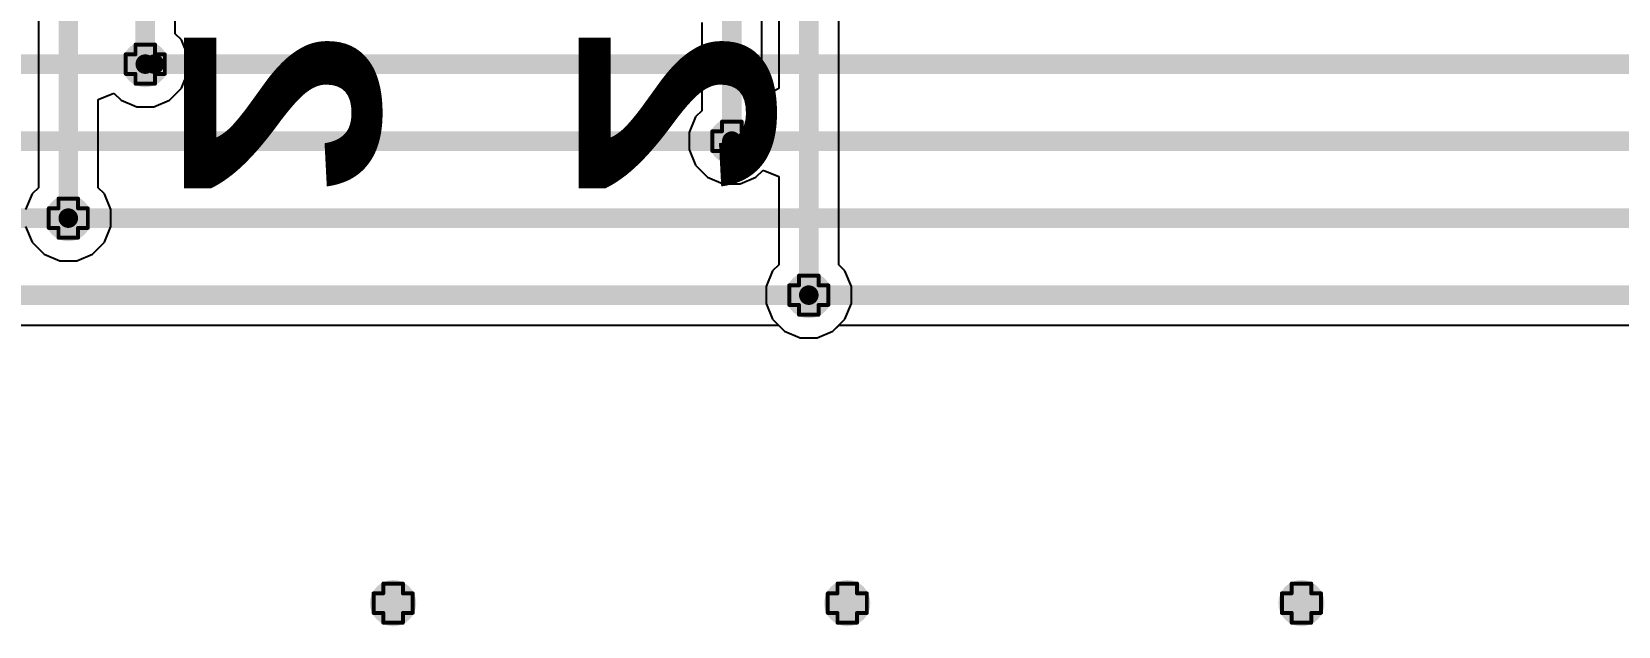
# Model space of a CAD drawing. Header units: inches. Extents: x -0.1 to 10.2, y 0 to 6.5.
# Drawn here: x 3.107 to 3.918, y 1.071 to 1.375 of the extents above; entities that cross this region are included whole.
import ezdxf

# ---------------------------------------------------------------- set-up
doc = ezdxf.new("R2010")
doc.units = ezdxf.units.IN
doc.header["$MEASUREMENT"] = 0
for name, color, linetype in [('Bottom Layer', 5, 'Continuous'), ('Bottom Overlay', 54, 'Continuous'), ('Drill Drawing', 1, 'Continuous'), ('Top Layer', 1, 'Continuous'), ('Via Holes', 16, 'Continuous')]:
    doc.layers.add(name, color=color, linetype=linetype)
doc.styles.add('Arial Black_Bold', font='', dxfattribs={"height": 0.2})
doc.styles.get('Arial Black_Bold').set_extended_font_data('Arial Black', bold=True)

msp = doc.modelspace()

# ---------------------------------------------------------------- hatches: boundary and pattern name
at = {"layer": 'Bottom Layer'}
h = msp.add_hatch(color=5, dxfattribs=at)
edge = h.paths.add_edge_path()
edge.add_arc((3.16457, 1.35827), 0.01181, 0, 360)
h = msp.add_hatch(color=5, dxfattribs=at)
edge = h.paths.add_edge_path()
edge.add_arc((3.46457, 1.3189), 0.01181, 0, 360)
h = msp.add_hatch(color=5, dxfattribs=at)
edge = h.paths.add_edge_path()
edge.add_arc((3.1252, 1.27953), 0.01181, 0, 360)
h = msp.add_hatch(color=5, dxfattribs=at)
edge = h.paths.add_edge_path()
edge.add_arc((3.50394, 1.24016), 0.01181, 0, 360)
h = msp.add_hatch(color=5, dxfattribs=at)
edge = h.paths.add_edge_path()
edge.add_arc((3.29134, 1.08268), 0.01181, 0, 360)
h = msp.add_hatch(color=5, dxfattribs=at)
edge = h.paths.add_edge_path()
edge.add_arc((3.52362, 1.08268), 0.01181, 0, 360)
h = msp.add_hatch(color=5, dxfattribs=at)
edge = h.paths.add_edge_path()
edge.add_arc((3.75591, 1.08268), 0.01181, 0, 360)
at = {"layer": 'Top Layer'}
h = msp.add_hatch(color=1, dxfattribs=at)
edge = h.paths.add_edge_path()
edge.add_arc((3.16457, 1.35827), 0.01181, 0, 360)
h = msp.add_hatch(color=1, dxfattribs=at)
edge = h.paths.add_edge_path()
edge.add_arc((3.46457, 1.3189), 0.01181, 0, 360)
h = msp.add_hatch(color=1, dxfattribs=at)
edge = h.paths.add_edge_path()
edge.add_arc((3.1252, 1.27953), 0.01181, 0, 360)
h = msp.add_hatch(color=1, dxfattribs=at)
edge = h.paths.add_edge_path()
edge.add_arc((3.50394, 1.24016), 0.01181, 0, 360)
h = msp.add_hatch(color=1, dxfattribs=at)
edge = h.paths.add_edge_path()
edge.add_arc((3.29134, 1.08268), 0.01181, 0, 360)
h = msp.add_hatch(color=1, dxfattribs=at)
edge = h.paths.add_edge_path()
edge.add_arc((3.52362, 1.08268), 0.01181, 0, 360)
h = msp.add_hatch(color=1, dxfattribs=at)
edge = h.paths.add_edge_path()
edge.add_arc((3.75591, 1.08268), 0.01181, 0, 360)
at = {"layer": 'Via Holes'}
h = msp.add_hatch(color=7, dxfattribs=at)
edge = h.paths.add_edge_path()
edge.add_arc((3.16457, 1.35827), 0.00591, 0, 360)
h = msp.add_hatch(color=7, dxfattribs=at)
edge = h.paths.add_edge_path()
edge.add_arc((3.46457, 1.3189), 0.00591, 0, 360)
h = msp.add_hatch(color=7, dxfattribs=at)
edge = h.paths.add_edge_path()
edge.add_arc((3.1252, 1.27953), 0.00591, 0, 360)
h = msp.add_hatch(color=7, dxfattribs=at)
edge = h.paths.add_edge_path()
edge.add_arc((3.50394, 1.24016), 0.00591, 0, 360)
h = msp.add_hatch(color=7, dxfattribs=at)
edge = h.paths.add_edge_path()
edge.add_arc((3.29134, 1.08268), 0.00591, 0, 360)
h = msp.add_hatch(color=7, dxfattribs=at)
edge = h.paths.add_edge_path()
edge.add_arc((3.52362, 1.08268), 0.00591, 0, 360)
h = msp.add_hatch(color=7, dxfattribs=at)
edge = h.paths.add_edge_path()
edge.add_arc((3.75591, 1.08268), 0.00591, 0, 360)

# ---------------------------------------------------------------- linework, layer by layer
at = {"layer": 'Bottom Layer'}
for p, q in [((3.1099, 1.88583), (3.1099, 1.29508)), ((3.48864, 1.88583), (3.48864, 1.34576)), ((3.51923, 1.25571), (3.51923, 1.88583)), ((3.47986, 1.342), (3.47986, 1.78346)), ((3.17986, 1.37382), (3.17986, 1.41892)), ((3.44927, 1.37955), (3.44927, 1.33445)), ((3.18306, 1.37062), (3.17986, 1.37382)), ((3.18638, 1.36261), (3.18306, 1.37062)), ((3.18638, 1.35393), (3.18638, 1.36261)), ((3.18306, 1.34591), (3.18638, 1.35393)), ((3.14049, 1.34018), (3.14849, 1.3435)), ((3.14049, 1.29508), (3.14049, 1.34018)), ((3.14849, 1.3435), (3.15221, 1.33978)), ((3.15221, 1.33978), (3.16023, 1.33646)), ((3.16891, 1.33646), (3.17692, 1.33978)), ((3.17692, 1.33978), (3.18306, 1.34591)), ((3.48064, 1.34148), (3.47986, 1.342)), ((3.48864, 1.34576), (3.48064, 1.34148)), ((3.16023, 1.33646), (3.16891, 1.33646)), ((3.44608, 1.33125), (3.44276, 1.32324)), ((3.44927, 1.33445), (3.44608, 1.33125)), ((3.44276, 1.32324), (3.44276, 1.31456)), ((3.44276, 1.31456), (3.44608, 1.30654)), ((3.44608, 1.30654), (3.45221, 1.30041)), ((3.45221, 1.30041), (3.46023, 1.29709)), ((3.4689, 1.29709), (3.47692, 1.30041)), ((3.47692, 1.30041), (3.48064, 1.30413)), ((3.48064, 1.30413), (3.48864, 1.30081)), ((3.48864, 1.30081), (3.48864, 1.25571)), ((3.10671, 1.29188), (3.10339, 1.28387)), ((3.1099, 1.29508), (3.10671, 1.29188)), ((3.14369, 1.29188), (3.14049, 1.29508)), ((3.14701, 1.28387), (3.14369, 1.29188)), ((3.46023, 1.29709), (3.4689, 1.29709)), ((3.14701, 1.27519), (3.14701, 1.28387)), ((3.10339, 1.27519), (3.10671, 1.26717)), ((3.14369, 1.26717), (3.14701, 1.27519)), ((3.10671, 1.26717), (3.11284, 1.26104)), ((3.13755, 1.26104), (3.14369, 1.26717)), ((3.11284, 1.26104), (3.12086, 1.25772)), ((3.12954, 1.25772), (3.13755, 1.26104)), ((3.12086, 1.25772), (3.12954, 1.25772)), ((3.48545, 1.25251), (3.48213, 1.2445)), ((3.48864, 1.25571), (3.48545, 1.25251)), ((3.52243, 1.25251), (3.51923, 1.25571)), ((3.52575, 1.2445), (3.52243, 1.25251)), ((3.48213, 1.2445), (3.48213, 1.23582)), ((3.52575, 1.23582), (3.52575, 1.2445)), ((3.48213, 1.23582), (3.48545, 1.2278)), ((3.52243, 1.2278), (3.52575, 1.23582)), ((3.48545, 1.2278), (3.49158, 1.22167)), ((3.51629, 1.22167), (3.52243, 1.2278)), ((3.49158, 1.22167), (3.4996, 1.21835)), ((3.4996, 1.21835), (3.50828, 1.21835)), ((3.50828, 1.21835), (3.51629, 1.22167))]:
    msp.add_line(p, q, dxfattribs=at)
for points in [[(3.1252, 1.27953, 0.01, 0.01, 0), (3.1252, 1.88583, 0.01, 0.01, 0)], [(3.50394, 1.24016, 0.01, 0.01, 0), (3.50394, 1.88583, 0.01, 0.01, 0)], [(3.16457, 1.35827, 0.01, 0.01, 0), (3.16457, 1.78346, 0.01, 0.01, 0)], [(3.46457, 1.3189, 0.01, 0.01, 0), (3.46457, 1.78346, 0.01, 0.01, 0)]]:
    msp.add_lwpolyline(points, format="xyseb", dxfattribs=at)
for points in [[(3.16207, 1.35827, 0.005, 0.005, 1), (3.16707, 1.35827, 0.005, 0.005, 1)], [(3.46207, 1.3189, 0.005, 0.005, 1), (3.46707, 1.3189, 0.005, 0.005, 1)], [(3.1227, 1.27953, 0.005, 0.005, 1), (3.1277, 1.27953, 0.005, 0.005, 1)], [(3.50144, 1.24016, 0.005, 0.005, 1), (3.50644, 1.24016, 0.005, 0.005, 1)]]:
    msp.add_lwpolyline(points, format="xyseb", close=True, dxfattribs=at)
at = {"layer": 'Drill Drawing'}
for points in [[(3.15457, 1.35327, 0.002, 0.002, 0), (3.15457, 1.36327, 0.002, 0.002, 0)], [(3.15457, 1.36327, 0.002, 0.002, 0), (3.15957, 1.36327, 0.002, 0.002, 0)], [(3.15957, 1.36327, 0.002, 0.002, 0), (3.15957, 1.36827, 0.002, 0.002, 0)], [(3.15957, 1.36827, 0.002, 0.002, 0), (3.16957, 1.36827, 0.002, 0.002, 0)], [(3.16957, 1.36327, 0.002, 0.002, 0), (3.16957, 1.36827, 0.002, 0.002, 0)], [(3.16957, 1.36327, 0.002, 0.002, 0), (3.17457, 1.36327, 0.002, 0.002, 0)], [(3.17457, 1.35327, 0.002, 0.002, 0), (3.17457, 1.36327, 0.002, 0.002, 0)], [(3.15457, 1.35327, 0.002, 0.002, 0), (3.15957, 1.35327, 0.002, 0.002, 0)], [(3.15957, 1.34827, 0.002, 0.002, 0), (3.15957, 1.35327, 0.002, 0.002, 0)], [(3.15957, 1.34827, 0.002, 0.002, 0), (3.16957, 1.34827, 0.002, 0.002, 0)], [(3.16957, 1.35327, 0.002, 0.002, 0), (3.17457, 1.35327, 0.002, 0.002, 0)], [(3.16957, 1.34827, 0.002, 0.002, 0), (3.16957, 1.35327, 0.002, 0.002, 0)], [(3.45457, 1.3139, 0.002, 0.002, 0), (3.45457, 1.3239, 0.002, 0.002, 0)], [(3.45457, 1.3239, 0.002, 0.002, 0), (3.45957, 1.3239, 0.002, 0.002, 0)], [(3.45957, 1.3239, 0.002, 0.002, 0), (3.45957, 1.3289, 0.002, 0.002, 0)], [(3.45957, 1.3289, 0.002, 0.002, 0), (3.46957, 1.3289, 0.002, 0.002, 0)], [(3.46957, 1.3239, 0.002, 0.002, 0), (3.46957, 1.3289, 0.002, 0.002, 0)], [(3.46957, 1.3239, 0.002, 0.002, 0), (3.47457, 1.3239, 0.002, 0.002, 0)], [(3.47457, 1.3139, 0.002, 0.002, 0), (3.47457, 1.3239, 0.002, 0.002, 0)], [(3.45457, 1.3139, 0.002, 0.002, 0), (3.45957, 1.3139, 0.002, 0.002, 0)], [(3.45957, 1.3089, 0.002, 0.002, 0), (3.45957, 1.3139, 0.002, 0.002, 0)], [(3.46957, 1.3139, 0.002, 0.002, 0), (3.47457, 1.3139, 0.002, 0.002, 0)], [(3.46957, 1.3089, 0.002, 0.002, 0), (3.46957, 1.3139, 0.002, 0.002, 0)], [(3.45957, 1.3089, 0.002, 0.002, 0), (3.46957, 1.3089, 0.002, 0.002, 0)], [(3.1202, 1.28453, 0.002, 0.002, 0), (3.1202, 1.28953, 0.002, 0.002, 0)], [(3.1202, 1.28953, 0.002, 0.002, 0), (3.1302, 1.28953, 0.002, 0.002, 0)], [(3.1302, 1.28453, 0.002, 0.002, 0), (3.1302, 1.28953, 0.002, 0.002, 0)], [(3.1152, 1.27453, 0.002, 0.002, 0), (3.1152, 1.28453, 0.002, 0.002, 0)], [(3.1152, 1.28453, 0.002, 0.002, 0), (3.1202, 1.28453, 0.002, 0.002, 0)], [(3.1302, 1.28453, 0.002, 0.002, 0), (3.1352, 1.28453, 0.002, 0.002, 0)], [(3.1352, 1.27453, 0.002, 0.002, 0), (3.1352, 1.28453, 0.002, 0.002, 0)], [(3.1152, 1.27453, 0.002, 0.002, 0), (3.1202, 1.27453, 0.002, 0.002, 0)], [(3.1202, 1.26953, 0.002, 0.002, 0), (3.1202, 1.27453, 0.002, 0.002, 0)], [(3.1302, 1.27453, 0.002, 0.002, 0), (3.1352, 1.27453, 0.002, 0.002, 0)], [(3.1302, 1.26953, 0.002, 0.002, 0), (3.1302, 1.27453, 0.002, 0.002, 0)], [(3.1202, 1.26953, 0.002, 0.002, 0), (3.1302, 1.26953, 0.002, 0.002, 0)], [(3.49894, 1.24516, 0.002, 0.002, 0), (3.49894, 1.25016, 0.002, 0.002, 0)], [(3.49894, 1.25016, 0.002, 0.002, 0), (3.50894, 1.25016, 0.002, 0.002, 0)], [(3.50894, 1.24516, 0.002, 0.002, 0), (3.50894, 1.25016, 0.002, 0.002, 0)], [(3.49394, 1.23516, 0.002, 0.002, 0), (3.49394, 1.24516, 0.002, 0.002, 0)], [(3.49394, 1.24516, 0.002, 0.002, 0), (3.49894, 1.24516, 0.002, 0.002, 0)], [(3.50894, 1.24516, 0.002, 0.002, 0), (3.51394, 1.24516, 0.002, 0.002, 0)], [(3.51394, 1.23516, 0.002, 0.002, 0), (3.51394, 1.24516, 0.002, 0.002, 0)], [(3.49394, 1.23516, 0.002, 0.002, 0), (3.49894, 1.23516, 0.002, 0.002, 0)], [(3.49894, 1.23016, 0.002, 0.002, 0), (3.49894, 1.23516, 0.002, 0.002, 0)], [(3.50894, 1.23516, 0.002, 0.002, 0), (3.51394, 1.23516, 0.002, 0.002, 0)], [(3.50894, 1.23016, 0.002, 0.002, 0), (3.50894, 1.23516, 0.002, 0.002, 0)], [(3.49894, 1.23016, 0.002, 0.002, 0), (3.50894, 1.23016, 0.002, 0.002, 0)], [(3.28134, 1.07768, 0.002, 0.002, 0), (3.28134, 1.08768, 0.002, 0.002, 0)], [(3.28134, 1.08768, 0.002, 0.002, 0), (3.28634, 1.08768, 0.002, 0.002, 0)], [(3.28634, 1.08768, 0.002, 0.002, 0), (3.28634, 1.09268, 0.002, 0.002, 0)], [(3.28634, 1.09268, 0.002, 0.002, 0), (3.29634, 1.09268, 0.002, 0.002, 0)], [(3.29634, 1.08768, 0.002, 0.002, 0), (3.29634, 1.09268, 0.002, 0.002, 0)], [(3.29634, 1.08768, 0.002, 0.002, 0), (3.30134, 1.08768, 0.002, 0.002, 0)], [(3.30134, 1.07768, 0.002, 0.002, 0), (3.30134, 1.08768, 0.002, 0.002, 0)], [(3.51362, 1.07768, 0.002, 0.002, 0), (3.51362, 1.08768, 0.002, 0.002, 0)], [(3.51362, 1.08768, 0.002, 0.002, 0), (3.51862, 1.08768, 0.002, 0.002, 0)], [(3.51862, 1.08768, 0.002, 0.002, 0), (3.51862, 1.09268, 0.002, 0.002, 0)], [(3.51862, 1.09268, 0.002, 0.002, 0), (3.52862, 1.09268, 0.002, 0.002, 0)], [(3.52862, 1.08768, 0.002, 0.002, 0), (3.52862, 1.09268, 0.002, 0.002, 0)], [(3.52862, 1.08768, 0.002, 0.002, 0), (3.53362, 1.08768, 0.002, 0.002, 0)], [(3.53362, 1.07768, 0.002, 0.002, 0), (3.53362, 1.08768, 0.002, 0.002, 0)], [(3.74591, 1.07768, 0.002, 0.002, 0), (3.74591, 1.08768, 0.002, 0.002, 0)], [(3.74591, 1.08768, 0.002, 0.002, 0), (3.75091, 1.08768, 0.002, 0.002, 0)], [(3.75091, 1.08768, 0.002, 0.002, 0), (3.75091, 1.09268, 0.002, 0.002, 0)], [(3.75091, 1.09268, 0.002, 0.002, 0), (3.76091, 1.09268, 0.002, 0.002, 0)], [(3.76091, 1.08768, 0.002, 0.002, 0), (3.76091, 1.09268, 0.002, 0.002, 0)], [(3.76091, 1.08768, 0.002, 0.002, 0), (3.76591, 1.08768, 0.002, 0.002, 0)], [(3.76591, 1.07768, 0.002, 0.002, 0), (3.76591, 1.08768, 0.002, 0.002, 0)], [(3.28134, 1.07768, 0.002, 0.002, 0), (3.28634, 1.07768, 0.002, 0.002, 0)], [(3.28634, 1.07268, 0.002, 0.002, 0), (3.28634, 1.07768, 0.002, 0.002, 0)], [(3.28634, 1.07268, 0.002, 0.002, 0), (3.29634, 1.07268, 0.002, 0.002, 0)], [(3.29634, 1.07768, 0.002, 0.002, 0), (3.30134, 1.07768, 0.002, 0.002, 0)], [(3.29634, 1.07268, 0.002, 0.002, 0), (3.29634, 1.07768, 0.002, 0.002, 0)], [(3.51362, 1.07768, 0.002, 0.002, 0), (3.51862, 1.07768, 0.002, 0.002, 0)], [(3.51862, 1.07268, 0.002, 0.002, 0), (3.51862, 1.07768, 0.002, 0.002, 0)], [(3.51862, 1.07268, 0.002, 0.002, 0), (3.52862, 1.07268, 0.002, 0.002, 0)], [(3.52862, 1.07768, 0.002, 0.002, 0), (3.53362, 1.07768, 0.002, 0.002, 0)], [(3.52862, 1.07268, 0.002, 0.002, 0), (3.52862, 1.07768, 0.002, 0.002, 0)], [(3.74591, 1.07768, 0.002, 0.002, 0), (3.75091, 1.07768, 0.002, 0.002, 0)], [(3.75091, 1.07268, 0.002, 0.002, 0), (3.75091, 1.07768, 0.002, 0.002, 0)], [(3.75091, 1.07268, 0.002, 0.002, 0), (3.76091, 1.07268, 0.002, 0.002, 0)], [(3.76091, 1.07768, 0.002, 0.002, 0), (3.76591, 1.07768, 0.002, 0.002, 0)], [(3.76091, 1.07268, 0.002, 0.002, 0), (3.76091, 1.07768, 0.002, 0.002, 0)]]:
    msp.add_lwpolyline(points, format="xyseb", dxfattribs=at)
for points in [[(3.15407, 1.36327, 0.001, 0.001, 1), (3.15507, 1.36327, 0.001, 0.001, 1)], [(3.15407, 1.36327, 0.001, 0.001, 1), (3.15507, 1.36327, 0.001, 0.001, 1)], [(3.15907, 1.36827, 0.001, 0.001, 1), (3.16007, 1.36827, 0.001, 0.001, 1)], [(3.15907, 1.36827, 0.001, 0.001, 1), (3.16007, 1.36827, 0.001, 0.001, 1)], [(3.15907, 1.36327, 0.001, 0.001, 1), (3.16007, 1.36327, 0.001, 0.001, 1)], [(3.15907, 1.36327, 0.001, 0.001, 1), (3.16007, 1.36327, 0.001, 0.001, 1)], [(3.16907, 1.36827, 0.001, 0.001, 1), (3.17007, 1.36827, 0.001, 0.001, 1)], [(3.16907, 1.36827, 0.001, 0.001, 1), (3.17007, 1.36827, 0.001, 0.001, 1)], [(3.16907, 1.36327, 0.001, 0.001, 1), (3.17007, 1.36327, 0.001, 0.001, 1)], [(3.16907, 1.36327, 0.001, 0.001, 1), (3.17007, 1.36327, 0.001, 0.001, 1)], [(3.17407, 1.36327, 0.001, 0.001, 1), (3.17507, 1.36327, 0.001, 0.001, 1)], [(3.17407, 1.36327, 0.001, 0.001, 1), (3.17507, 1.36327, 0.001, 0.001, 1)], [(3.15407, 1.35327, 0.001, 0.001, 1), (3.15507, 1.35327, 0.001, 0.001, 1)], [(3.15407, 1.35327, 0.001, 0.001, 1), (3.15507, 1.35327, 0.001, 0.001, 1)], [(3.15907, 1.35327, 0.001, 0.001, 1), (3.16007, 1.35327, 0.001, 0.001, 1)], [(3.15907, 1.35327, 0.001, 0.001, 1), (3.16007, 1.35327, 0.001, 0.001, 1)], [(3.15907, 1.34827, 0.001, 0.001, 1), (3.16007, 1.34827, 0.001, 0.001, 1)], [(3.15907, 1.34827, 0.001, 0.001, 1), (3.16007, 1.34827, 0.001, 0.001, 1)], [(3.16907, 1.35327, 0.001, 0.001, 1), (3.17007, 1.35327, 0.001, 0.001, 1)], [(3.16907, 1.35327, 0.001, 0.001, 1), (3.17007, 1.35327, 0.001, 0.001, 1)], [(3.16907, 1.34827, 0.001, 0.001, 1), (3.17007, 1.34827, 0.001, 0.001, 1)], [(3.16907, 1.34827, 0.001, 0.001, 1), (3.17007, 1.34827, 0.001, 0.001, 1)], [(3.17407, 1.35327, 0.001, 0.001, 1), (3.17507, 1.35327, 0.001, 0.001, 1)], [(3.17407, 1.35327, 0.001, 0.001, 1), (3.17507, 1.35327, 0.001, 0.001, 1)], [(3.45407, 1.3239, 0.001, 0.001, 1), (3.45507, 1.3239, 0.001, 0.001, 1)], [(3.45407, 1.3239, 0.001, 0.001, 1), (3.45507, 1.3239, 0.001, 0.001, 1)], [(3.45907, 1.3289, 0.001, 0.001, 1), (3.46007, 1.3289, 0.001, 0.001, 1)], [(3.45907, 1.3289, 0.001, 0.001, 1), (3.46007, 1.3289, 0.001, 0.001, 1)], [(3.45907, 1.3239, 0.001, 0.001, 1), (3.46007, 1.3239, 0.001, 0.001, 1)], [(3.45907, 1.3239, 0.001, 0.001, 1), (3.46007, 1.3239, 0.001, 0.001, 1)], [(3.46907, 1.3289, 0.001, 0.001, 1), (3.47007, 1.3289, 0.001, 0.001, 1)], [(3.46907, 1.3289, 0.001, 0.001, 1), (3.47007, 1.3289, 0.001, 0.001, 1)], [(3.46907, 1.3239, 0.001, 0.001, 1), (3.47007, 1.3239, 0.001, 0.001, 1)], [(3.46907, 1.3239, 0.001, 0.001, 1), (3.47007, 1.3239, 0.001, 0.001, 1)], [(3.47407, 1.3239, 0.001, 0.001, 1), (3.47507, 1.3239, 0.001, 0.001, 1)], [(3.47407, 1.3239, 0.001, 0.001, 1), (3.47507, 1.3239, 0.001, 0.001, 1)], [(3.45407, 1.3139, 0.001, 0.001, 1), (3.45507, 1.3139, 0.001, 0.001, 1)], [(3.45407, 1.3139, 0.001, 0.001, 1), (3.45507, 1.3139, 0.001, 0.001, 1)], [(3.45907, 1.3139, 0.001, 0.001, 1), (3.46007, 1.3139, 0.001, 0.001, 1)], [(3.45907, 1.3139, 0.001, 0.001, 1), (3.46007, 1.3139, 0.001, 0.001, 1)], [(3.46907, 1.3139, 0.001, 0.001, 1), (3.47007, 1.3139, 0.001, 0.001, 1)], [(3.46907, 1.3139, 0.001, 0.001, 1), (3.47007, 1.3139, 0.001, 0.001, 1)], [(3.47407, 1.3139, 0.001, 0.001, 1), (3.47507, 1.3139, 0.001, 0.001, 1)], [(3.47407, 1.3139, 0.001, 0.001, 1), (3.47507, 1.3139, 0.001, 0.001, 1)], [(3.45907, 1.3089, 0.001, 0.001, 1), (3.46007, 1.3089, 0.001, 0.001, 1)], [(3.45907, 1.3089, 0.001, 0.001, 1), (3.46007, 1.3089, 0.001, 0.001, 1)], [(3.46907, 1.3089, 0.001, 0.001, 1), (3.47007, 1.3089, 0.001, 0.001, 1)], [(3.46907, 1.3089, 0.001, 0.001, 1), (3.47007, 1.3089, 0.001, 0.001, 1)], [(3.1197, 1.28953, 0.001, 0.001, 1), (3.1207, 1.28953, 0.001, 0.001, 1)], [(3.1197, 1.28953, 0.001, 0.001, 1), (3.1207, 1.28953, 0.001, 0.001, 1)], [(3.1297, 1.28953, 0.001, 0.001, 1), (3.1307, 1.28953, 0.001, 0.001, 1)], [(3.1297, 1.28953, 0.001, 0.001, 1), (3.1307, 1.28953, 0.001, 0.001, 1)], [(3.1147, 1.28453, 0.001, 0.001, 1), (3.1157, 1.28453, 0.001, 0.001, 1)], [(3.1147, 1.28453, 0.001, 0.001, 1), (3.1157, 1.28453, 0.001, 0.001, 1)], [(3.1197, 1.28453, 0.001, 0.001, 1), (3.1207, 1.28453, 0.001, 0.001, 1)], [(3.1197, 1.28453, 0.001, 0.001, 1), (3.1207, 1.28453, 0.001, 0.001, 1)], [(3.1297, 1.28453, 0.001, 0.001, 1), (3.1307, 1.28453, 0.001, 0.001, 1)], [(3.1297, 1.28453, 0.001, 0.001, 1), (3.1307, 1.28453, 0.001, 0.001, 1)], [(3.1347, 1.28453, 0.001, 0.001, 1), (3.1357, 1.28453, 0.001, 0.001, 1)], [(3.1347, 1.28453, 0.001, 0.001, 1), (3.1357, 1.28453, 0.001, 0.001, 1)], [(3.1147, 1.27453, 0.001, 0.001, 1), (3.1157, 1.27453, 0.001, 0.001, 1)], [(3.1147, 1.27453, 0.001, 0.001, 1), (3.1157, 1.27453, 0.001, 0.001, 1)], [(3.1197, 1.27453, 0.001, 0.001, 1), (3.1207, 1.27453, 0.001, 0.001, 1)], [(3.1197, 1.27453, 0.001, 0.001, 1), (3.1207, 1.27453, 0.001, 0.001, 1)], [(3.1297, 1.27453, 0.001, 0.001, 1), (3.1307, 1.27453, 0.001, 0.001, 1)], [(3.1297, 1.27453, 0.001, 0.001, 1), (3.1307, 1.27453, 0.001, 0.001, 1)], [(3.1347, 1.27453, 0.001, 0.001, 1), (3.1357, 1.27453, 0.001, 0.001, 1)], [(3.1347, 1.27453, 0.001, 0.001, 1), (3.1357, 1.27453, 0.001, 0.001, 1)], [(3.1197, 1.26953, 0.001, 0.001, 1), (3.1207, 1.26953, 0.001, 0.001, 1)], [(3.1197, 1.26953, 0.001, 0.001, 1), (3.1207, 1.26953, 0.001, 0.001, 1)], [(3.1297, 1.26953, 0.001, 0.001, 1), (3.1307, 1.26953, 0.001, 0.001, 1)], [(3.1297, 1.26953, 0.001, 0.001, 1), (3.1307, 1.26953, 0.001, 0.001, 1)], [(3.49844, 1.25016, 0.001, 0.001, 1), (3.49944, 1.25016, 0.001, 0.001, 1)], [(3.49844, 1.25016, 0.001, 0.001, 1), (3.49944, 1.25016, 0.001, 0.001, 1)], [(3.50844, 1.25016, 0.001, 0.001, 1), (3.50944, 1.25016, 0.001, 0.001, 1)], [(3.50844, 1.25016, 0.001, 0.001, 1), (3.50944, 1.25016, 0.001, 0.001, 1)], [(3.49344, 1.24516, 0.001, 0.001, 1), (3.49444, 1.24516, 0.001, 0.001, 1)], [(3.49344, 1.24516, 0.001, 0.001, 1), (3.49444, 1.24516, 0.001, 0.001, 1)], [(3.49844, 1.24516, 0.001, 0.001, 1), (3.49944, 1.24516, 0.001, 0.001, 1)], [(3.49844, 1.24516, 0.001, 0.001, 1), (3.49944, 1.24516, 0.001, 0.001, 1)], [(3.50844, 1.24516, 0.001, 0.001, 1), (3.50944, 1.24516, 0.001, 0.001, 1)], [(3.50844, 1.24516, 0.001, 0.001, 1), (3.50944, 1.24516, 0.001, 0.001, 1)], [(3.51344, 1.24516, 0.001, 0.001, 1), (3.51444, 1.24516, 0.001, 0.001, 1)], [(3.51344, 1.24516, 0.001, 0.001, 1), (3.51444, 1.24516, 0.001, 0.001, 1)], [(3.49344, 1.23516, 0.001, 0.001, 1), (3.49444, 1.23516, 0.001, 0.001, 1)], [(3.49344, 1.23516, 0.001, 0.001, 1), (3.49444, 1.23516, 0.001, 0.001, 1)], [(3.49844, 1.23516, 0.001, 0.001, 1), (3.49944, 1.23516, 0.001, 0.001, 1)], [(3.49844, 1.23516, 0.001, 0.001, 1), (3.49944, 1.23516, 0.001, 0.001, 1)], [(3.50844, 1.23516, 0.001, 0.001, 1), (3.50944, 1.23516, 0.001, 0.001, 1)], [(3.50844, 1.23516, 0.001, 0.001, 1), (3.50944, 1.23516, 0.001, 0.001, 1)], [(3.51344, 1.23516, 0.001, 0.001, 1), (3.51444, 1.23516, 0.001, 0.001, 1)], [(3.51344, 1.23516, 0.001, 0.001, 1), (3.51444, 1.23516, 0.001, 0.001, 1)], [(3.49844, 1.23016, 0.001, 0.001, 1), (3.49944, 1.23016, 0.001, 0.001, 1)], [(3.49844, 1.23016, 0.001, 0.001, 1), (3.49944, 1.23016, 0.001, 0.001, 1)], [(3.50844, 1.23016, 0.001, 0.001, 1), (3.50944, 1.23016, 0.001, 0.001, 1)], [(3.50844, 1.23016, 0.001, 0.001, 1), (3.50944, 1.23016, 0.001, 0.001, 1)], [(3.28084, 1.08768, 0.001, 0.001, 1), (3.28184, 1.08768, 0.001, 0.001, 1)], [(3.28084, 1.08768, 0.001, 0.001, 1), (3.28184, 1.08768, 0.001, 0.001, 1)], [(3.28584, 1.09268, 0.001, 0.001, 1), (3.28684, 1.09268, 0.001, 0.001, 1)], [(3.28584, 1.09268, 0.001, 0.001, 1), (3.28684, 1.09268, 0.001, 0.001, 1)], [(3.28584, 1.08768, 0.001, 0.001, 1), (3.28684, 1.08768, 0.001, 0.001, 1)], [(3.28584, 1.08768, 0.001, 0.001, 1), (3.28684, 1.08768, 0.001, 0.001, 1)], [(3.29584, 1.09268, 0.001, 0.001, 1), (3.29684, 1.09268, 0.001, 0.001, 1)], [(3.29584, 1.09268, 0.001, 0.001, 1), (3.29684, 1.09268, 0.001, 0.001, 1)], [(3.29584, 1.08768, 0.001, 0.001, 1), (3.29684, 1.08768, 0.001, 0.001, 1)], [(3.29584, 1.08768, 0.001, 0.001, 1), (3.29684, 1.08768, 0.001, 0.001, 1)], [(3.30084, 1.08768, 0.001, 0.001, 1), (3.30184, 1.08768, 0.001, 0.001, 1)], [(3.30084, 1.08768, 0.001, 0.001, 1), (3.30184, 1.08768, 0.001, 0.001, 1)], [(3.51312, 1.08768, 0.001, 0.001, 1), (3.51412, 1.08768, 0.001, 0.001, 1)], [(3.51312, 1.08768, 0.001, 0.001, 1), (3.51412, 1.08768, 0.001, 0.001, 1)], [(3.51812, 1.09268, 0.001, 0.001, 1), (3.51912, 1.09268, 0.001, 0.001, 1)], [(3.51812, 1.09268, 0.001, 0.001, 1), (3.51912, 1.09268, 0.001, 0.001, 1)], [(3.51812, 1.08768, 0.001, 0.001, 1), (3.51912, 1.08768, 0.001, 0.001, 1)], [(3.51812, 1.08768, 0.001, 0.001, 1), (3.51912, 1.08768, 0.001, 0.001, 1)], [(3.52812, 1.09268, 0.001, 0.001, 1), (3.52912, 1.09268, 0.001, 0.001, 1)], [(3.52812, 1.09268, 0.001, 0.001, 1), (3.52912, 1.09268, 0.001, 0.001, 1)], [(3.52812, 1.08768, 0.001, 0.001, 1), (3.52912, 1.08768, 0.001, 0.001, 1)], [(3.52812, 1.08768, 0.001, 0.001, 1), (3.52912, 1.08768, 0.001, 0.001, 1)], [(3.53312, 1.08768, 0.001, 0.001, 1), (3.53412, 1.08768, 0.001, 0.001, 1)], [(3.53312, 1.08768, 0.001, 0.001, 1), (3.53412, 1.08768, 0.001, 0.001, 1)], [(3.74541, 1.08768, 0.001, 0.001, 1), (3.74641, 1.08768, 0.001, 0.001, 1)], [(3.74541, 1.08768, 0.001, 0.001, 1), (3.74641, 1.08768, 0.001, 0.001, 1)], [(3.75041, 1.09268, 0.001, 0.001, 1), (3.75141, 1.09268, 0.001, 0.001, 1)], [(3.75041, 1.09268, 0.001, 0.001, 1), (3.75141, 1.09268, 0.001, 0.001, 1)], [(3.75041, 1.08768, 0.001, 0.001, 1), (3.75141, 1.08768, 0.001, 0.001, 1)], [(3.75041, 1.08768, 0.001, 0.001, 1), (3.75141, 1.08768, 0.001, 0.001, 1)], [(3.76041, 1.09268, 0.001, 0.001, 1), (3.76141, 1.09268, 0.001, 0.001, 1)], [(3.76041, 1.09268, 0.001, 0.001, 1), (3.76141, 1.09268, 0.001, 0.001, 1)], [(3.76041, 1.08768, 0.001, 0.001, 1), (3.76141, 1.08768, 0.001, 0.001, 1)], [(3.76041, 1.08768, 0.001, 0.001, 1), (3.76141, 1.08768, 0.001, 0.001, 1)], [(3.76541, 1.08768, 0.001, 0.001, 1), (3.76641, 1.08768, 0.001, 0.001, 1)], [(3.76541, 1.08768, 0.001, 0.001, 1), (3.76641, 1.08768, 0.001, 0.001, 1)], [(3.28084, 1.07768, 0.001, 0.001, 1), (3.28184, 1.07768, 0.001, 0.001, 1)], [(3.28084, 1.07768, 0.001, 0.001, 1), (3.28184, 1.07768, 0.001, 0.001, 1)], [(3.28584, 1.07768, 0.001, 0.001, 1), (3.28684, 1.07768, 0.001, 0.001, 1)], [(3.28584, 1.07768, 0.001, 0.001, 1), (3.28684, 1.07768, 0.001, 0.001, 1)], [(3.28584, 1.07268, 0.001, 0.001, 1), (3.28684, 1.07268, 0.001, 0.001, 1)], [(3.28584, 1.07268, 0.001, 0.001, 1), (3.28684, 1.07268, 0.001, 0.001, 1)], [(3.29584, 1.07768, 0.001, 0.001, 1), (3.29684, 1.07768, 0.001, 0.001, 1)], [(3.29584, 1.07768, 0.001, 0.001, 1), (3.29684, 1.07768, 0.001, 0.001, 1)], [(3.29584, 1.07268, 0.001, 0.001, 1), (3.29684, 1.07268, 0.001, 0.001, 1)], [(3.29584, 1.07268, 0.001, 0.001, 1), (3.29684, 1.07268, 0.001, 0.001, 1)], [(3.30084, 1.07768, 0.001, 0.001, 1), (3.30184, 1.07768, 0.001, 0.001, 1)], [(3.30084, 1.07768, 0.001, 0.001, 1), (3.30184, 1.07768, 0.001, 0.001, 1)], [(3.51312, 1.07768, 0.001, 0.001, 1), (3.51412, 1.07768, 0.001, 0.001, 1)], [(3.51312, 1.07768, 0.001, 0.001, 1), (3.51412, 1.07768, 0.001, 0.001, 1)], [(3.51812, 1.07768, 0.001, 0.001, 1), (3.51912, 1.07768, 0.001, 0.001, 1)], [(3.51812, 1.07768, 0.001, 0.001, 1), (3.51912, 1.07768, 0.001, 0.001, 1)], [(3.51812, 1.07268, 0.001, 0.001, 1), (3.51912, 1.07268, 0.001, 0.001, 1)], [(3.51812, 1.07268, 0.001, 0.001, 1), (3.51912, 1.07268, 0.001, 0.001, 1)], [(3.52812, 1.07768, 0.001, 0.001, 1), (3.52912, 1.07768, 0.001, 0.001, 1)], [(3.52812, 1.07768, 0.001, 0.001, 1), (3.52912, 1.07768, 0.001, 0.001, 1)], [(3.52812, 1.07268, 0.001, 0.001, 1), (3.52912, 1.07268, 0.001, 0.001, 1)], [(3.52812, 1.07268, 0.001, 0.001, 1), (3.52912, 1.07268, 0.001, 0.001, 1)], [(3.53312, 1.07768, 0.001, 0.001, 1), (3.53412, 1.07768, 0.001, 0.001, 1)], [(3.53312, 1.07768, 0.001, 0.001, 1), (3.53412, 1.07768, 0.001, 0.001, 1)], [(3.74541, 1.07768, 0.001, 0.001, 1), (3.74641, 1.07768, 0.001, 0.001, 1)], [(3.74541, 1.07768, 0.001, 0.001, 1), (3.74641, 1.07768, 0.001, 0.001, 1)], [(3.75041, 1.07768, 0.001, 0.001, 1), (3.75141, 1.07768, 0.001, 0.001, 1)], [(3.75041, 1.07768, 0.001, 0.001, 1), (3.75141, 1.07768, 0.001, 0.001, 1)], [(3.75041, 1.07268, 0.001, 0.001, 1), (3.75141, 1.07268, 0.001, 0.001, 1)], [(3.75041, 1.07268, 0.001, 0.001, 1), (3.75141, 1.07268, 0.001, 0.001, 1)], [(3.76041, 1.07768, 0.001, 0.001, 1), (3.76141, 1.07768, 0.001, 0.001, 1)], [(3.76041, 1.07768, 0.001, 0.001, 1), (3.76141, 1.07768, 0.001, 0.001, 1)], [(3.76041, 1.07268, 0.001, 0.001, 1), (3.76141, 1.07268, 0.001, 0.001, 1)], [(3.76041, 1.07268, 0.001, 0.001, 1), (3.76141, 1.07268, 0.001, 0.001, 1)], [(3.76541, 1.07768, 0.001, 0.001, 1), (3.76641, 1.07768, 0.001, 0.001, 1)], [(3.76541, 1.07768, 0.001, 0.001, 1), (3.76641, 1.07768, 0.001, 0.001, 1)]]:
    msp.add_lwpolyline(points, format="xyseb", close=True, dxfattribs=at)
at = {"layer": 'Top Layer'}
for p, q in [((2.57461, 1.22486), (3.48839, 1.22486)), ((3.48839, 1.22486), (3.49158, 1.22167)), ((3.49158, 1.22167), (3.4996, 1.21835)), ((3.4996, 1.21835), (3.50828, 1.21835)), ((3.50828, 1.21835), (3.51629, 1.22167)), ((3.51629, 1.22167), (3.51949, 1.22486)), ((3.51949, 1.22486), (4.43327, 1.22486))]:
    msp.add_line(p, q, dxfattribs=at)
for points in [[(2.22441, 1.35827, 0.01, 0.01, 0), (3.16929, 1.35827, 0.01, 0.01, 0)], [(3.16929, 1.35827, 0.01, 0.01, 0), (4.10945, 1.35827, 0.01, 0.01, 0)], [(2.51968, 1.3189, 0.01, 0.01, 0), (3.46457, 1.3189, 0.01, 0.01, 0)], [(3.46457, 1.3189, 0.01, 0.01, 0), (4.40945, 1.3189, 0.01, 0.01, 0)], [(2.18031, 1.27953, 0.01, 0.01, 0), (3.1252, 1.27953, 0.01, 0.01, 0)], [(3.1252, 1.27953, 0.01, 0.01, 0), (4.07008, 1.27953, 0.01, 0.01, 0)], [(2.55905, 1.24016, 0.01, 0.01, 0), (3.50394, 1.24016, 0.01, 0.01, 0)], [(3.50394, 1.24016, 0.01, 0.01, 0), (4.44882, 1.24016, 0.01, 0.01, 0)]]:
    msp.add_lwpolyline(points, format="xyseb", dxfattribs=at)
for points in [[(3.16679, 1.35827, 0.005, 0.005, 1), (3.17179, 1.35827, 0.005, 0.005, 1)], [(3.16679, 1.35827, 0.005, 0.005, 1), (3.17179, 1.35827, 0.005, 0.005, 1)], [(3.46207, 1.3189, 0.005, 0.005, 1), (3.46707, 1.3189, 0.005, 0.005, 1)], [(3.46207, 1.3189, 0.005, 0.005, 1), (3.46707, 1.3189, 0.005, 0.005, 1)], [(3.1227, 1.27953, 0.005, 0.005, 1), (3.1277, 1.27953, 0.005, 0.005, 1)], [(3.1227, 1.27953, 0.005, 0.005, 1), (3.1277, 1.27953, 0.005, 0.005, 1)], [(3.50144, 1.24016, 0.005, 0.005, 1), (3.50644, 1.24016, 0.005, 0.005, 1)], [(3.50144, 1.24016, 0.005, 0.005, 1), (3.50644, 1.24016, 0.005, 0.005, 1)]]:
    msp.add_lwpolyline(points, format="xyseb", close=True, dxfattribs=at)

# ---------------------------------------------------------------- texts
at = {"layer": 'Bottom Overlay', "style": 'Arial Black_Bold', "text_generation_flag": 2}
for s, p in [('24', (3.18446, 1.28924)), ('23', (3.38619, 1.28924))]:
    msp.add_text(s, height=0.1, rotation=270, dxfattribs=at).set_placement(p)

doc.saveas('drawing.dxf')
